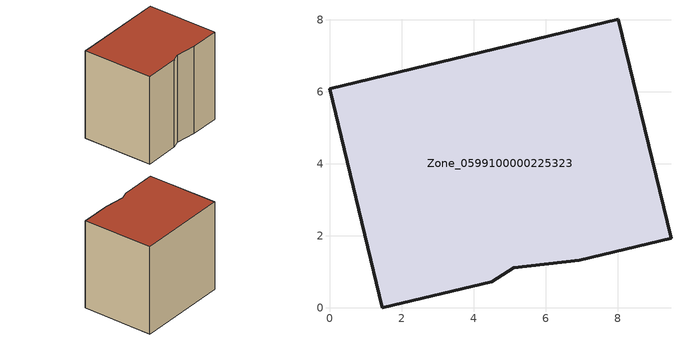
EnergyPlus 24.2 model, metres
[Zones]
Zone_0599100000225323
 floor ground (C_G): 5.12,1.11 4.51,0.73 1.46,0 0,6.08 8.02,8.02 9.48,1.93 6.93,1.32 z0
 wall outside (C_F): 6.93,1.32 9.48,1.93 8.02,8.02 0,6.08 1.46,0 4.51,0.73 5.12,1.11 6.93,1.32 z0:7.92
 roof outside (C_R): 1.46,0 4.51,0.73 5.12,1.11 6.93,1.32 9.48,1.93 8.02,8.02 0,6.08 z7.92
[BUILDING]
Pand.0599100000225323: North Axis=0; Terrain=City; Loads Convergence Tolerance Value=0.04; Temperature Convergence Tolerance Value=0.4; Solar Distribution=FullExterior; Maximum Number of Warmup Days=25; Minimum Number of Warmup Days=1
[Site:Location]
Rotterdam.The.Hague.AP_ZH_NLD Design_Conditions: Latitude=51.96; Longitude=4.45; Time Zone=1; Elevation=-4.5
[SITE:GROUNDTEMPERATURE:BUILDINGSURFACE]
18, 18, 18, 18, 18, 18, 18, 18, 18, 18, 18, 18
[MATERIAL] Thermal Absorptance=0.9; Solar Absorptance=0.7; Visible Absorptance=0.7
Name | Roughness | Thickness | Conductivity | Density | Specific Heat
G.TC.1965-1974 | MediumSmooth | 0.15 | 0.882353 | 540 | 1210
F.TC.1965-1974 | Rough | 0.3 | 0.697674 | 1920 | 840
R.TC.1965-1974 | MediumRough | 0.2 | 0.232558 | 1500 | 1000
[CONSTRUCTION]
C_G: G.TC.1965-1974
C_F: F.TC.1965-1974
C_R: R.TC.1965-1974
[ZONE]
Zone_0599100000225323: Type=1; Multiplier=1; Ceiling Height=Autocalculate; Volume=Autocalculate; Floor Area=autocalculate; Part of Total Floor Area=Yes
[ZONEINFILTRATION:DESIGNFLOWRATE]
Infil_Zone_0599100000225323: Zone or ZoneList or Space or SpaceList=Zone_0599100000225323; Schedule=AlwaysOn; Design Flow Rate Calculation Method=Flow/Area; Flow Rate per Floor Area=0.003; Constant Term Coefficient=1; Temperature Term Coefficient=0; Velocity Term Coefficient=0; Velocity Squared Term Coefficient=0
[HVACTEMPLATE:ZONE:IDEALLOADSAIRSYSTEM]
Zone_0599100000225323: Maximum Heating Supply Air Temperature=50; Minimum Cooling Supply Air Temperature=13; Maximum Heating Supply Air Humidity Ratio=0.0156; Minimum Cooling Supply Air Humidity Ratio=0.0077; Heating Limit=NoLimit; Cooling Limit=NoLimit; Dehumidification Control Type=ConstantSensibleHeatRatio; Cooling Sensible Heat Ratio=0.7; Dehumidification Setpoint=60; Humidification Control Type=None; Humidification Setpoint=30; Outdoor Air Method=None; Outdoor Air Flow Rate per Person=0.00944; Outdoor Air Flow Rate per Zone Floor Area=0; Outdoor Air Flow Rate per Zone=0; Demand Controlled Ventilation Type=None; Outdoor Air Economizer Type=NoEconomizer; Heat Recovery Type=None; Sensible Heat Recovery Effectiveness=0.7; Latent Heat Recovery Effectiveness=0.65
[ZONECONTROL:THERMOSTAT]
ThermostatControl_Zone_0599100000225323: Zone or ZoneList=Zone_0599100000225323; Control Type Schedule=DualSetpointControlType; Control 1=Thermostat_Zone_0599100000225323; Temperature Difference Between Cutout And Setpoint=0
[THERMOSTATSETPOINT:DUALSETPOINT]
Thermostat_Zone_0599100000225323: Heating Setpoint Temperature Schedule=HeatingSetpoint_Zone_0599100000225323; Cooling Setpoint Temperature Schedule=CoolingSetpoint_Zone_0599100000225323
[SCHEDULE:COMPACT]
HeatingSetpoint_Zone_0599100000225323: Through: 12/31, For: AllDays, Until: 24:00, 21
CoolingSetpoint_Zone_0599100000225323: Through: 12/31, For: AllDays, Until: 24:00, 24
DualSetpointControlType: Through: 12/31, For: AllDays, Until: 24:00, 4
AlwaysOn: Through: 12/31, For: AllDays, Until: 24:00, 1
